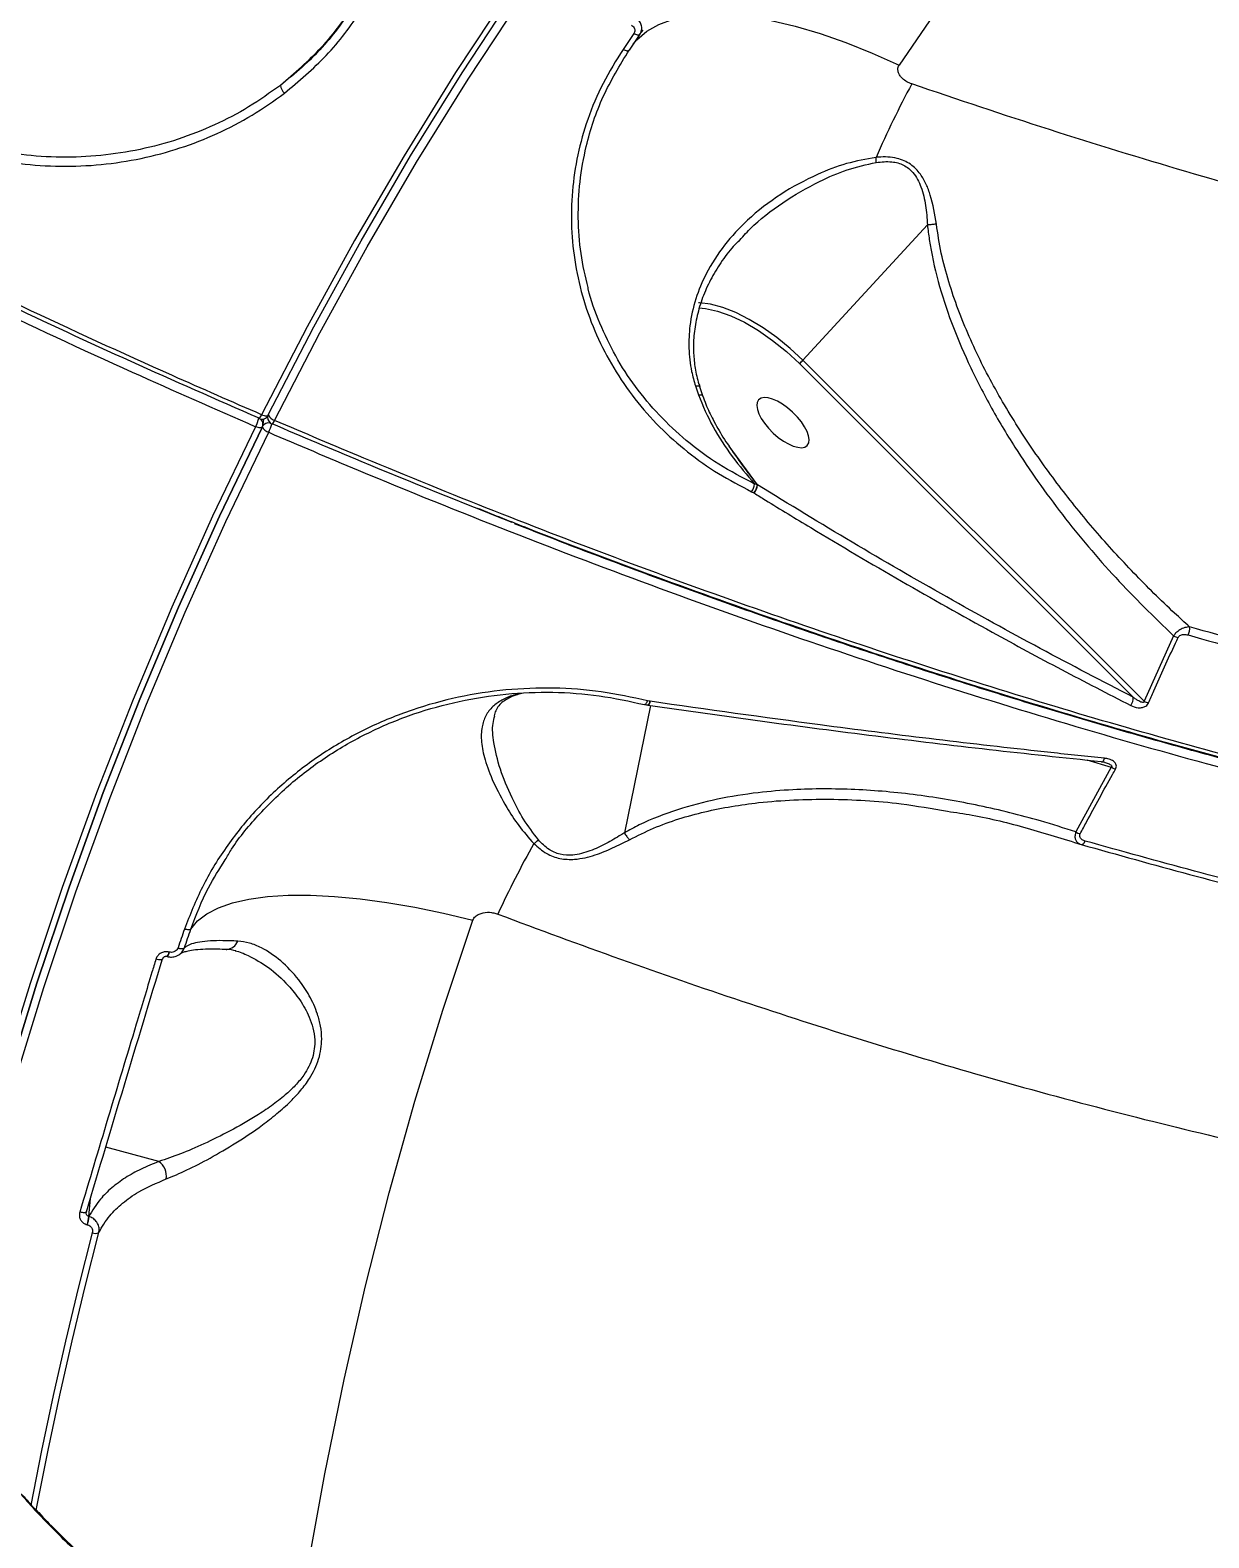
# Model space of a CAD drawing. Header units: millimetres. Extents: x -4335 to 4318, y -3792 to 3101.
# Drawn here: x 1080.8 to 1245.6, y 440.5 to 651.2 of the extents above; entities that cross this region are included whole.
import ezdxf

# ---------------------------------------------------------------- set-up
doc = ezdxf.new("R2010")
doc.units = ezdxf.units.MM
doc.layers.add('DIKOM_ОБЪЕКТ', color=7, linetype='Continuous')
doc.layers.add('DIKOM_РАЗМЕР_ОБЪЕКТА', color=7, linetype='Continuous')
doc.styles.add('style1', font='arial.ttf', dxfattribs={"width": 0.8})
doc.dimstyles.new('1-50', dxfattribs={"dimtxt": 300, "dimasz": 200, "dimexe": 100, "dimexo": 0, "dimgap": 100, "dimtad": 1, "dimtxsty": 'style1', "dimcen": 200, "dimclrd": 7, "dimclre": 7, "dimclrt": 7, "dimadec": 1, "dimazin": 2, "dimtfac": 1, "dimtmove": 0, "dimatfit": 2, "dimfxl": 0, "dimlwd": 25, "dimlwe": 18, "dimarcsym": 0})

# ---------------------------------------------------------------- blocks, each defined once
blk = doc.blocks.new('*D2')
at = {"layer": 'Defpoints', "color": 0, "transparency": 16777216}
for p in [(2711.72, 601.17), (-2007.01, 181.47), (-2007.01, -2298.93)]:
    blk.add_point(p, dxfattribs=at)
at = {"layer": 'DIKOM_РАЗМЕР_ОБЪЕКТА', "color": 7, "lineweight": 18, "transparency": 16777216}
for p, q in [((2711.72, 601.17), (2711.72, -2398.93)), ((-2007.01, 181.47), (-2007.01, -2398.93))]:
    blk.add_line(p, q, dxfattribs=at)
at = {"layer": 'DIKOM_РАЗМЕР_ОБЪЕКТА', "color": 7, "lineweight": 25, "transparency": 16777216}
blk.add_line((2511.72, -2298.93), (-1807.01, -2298.93), dxfattribs=at)
at = {"layer": 'DIKOM_РАЗМЕР_ОБЪЕКТА', "color": 7, "transparency": 16777216}
for points in [[(-1807.01, -2265.6), (-1807.01, -2332.27), (-2007.01, -2298.93)], [(2511.72, -2265.6), (2511.72, -2332.27), (2711.72, -2298.93)]]:
    blk.add_solid(points, dxfattribs=at)
at = {"layer": 'DIKOM_РАЗМЕР_ОБЪЕКТА', "color": 7, "transparency": 16777216, "insert": (-22.56, -2045.76), "char_height": 300, "attachment_point": 5, "style": 'style1'}
blk.add_mtext('4750', dxfattribs=at)
blk = doc.blocks.new('*D3')
at = {"layer": 'Defpoints', "color": 0, "transparency": 16777216}
for p in [(-2375.87, 1532.76), (1667.44, 1532.76), (-1786.5, -1525.94)]:
    blk.add_point(p, dxfattribs=at)
at = {"layer": 'DIKOM_РАЗМЕР_ОБЪЕКТА', "color": 7, "lineweight": 18, "transparency": 16777216}
for p, q in [((1667.44, 1532.76), (-2475.87, 1532.76)), ((-1786.5, -1525.94), (-2475.87, -1525.94))]:
    blk.add_line(p, q, dxfattribs=at)
at = {"layer": 'DIKOM_РАЗМЕР_ОБЪЕКТА', "color": 7, "lineweight": 25, "transparency": 16777216}
blk.add_line((-2375.87, -1325.94), (-2375.87, 1332.76), dxfattribs=at)
at = {"layer": 'DIKOM_РАЗМЕР_ОБЪЕКТА', "color": 7, "transparency": 16777216}
for points in [[(-2409.21, 1332.76), (-2342.54, 1332.76), (-2375.87, 1532.76)], [(-2409.21, -1325.94), (-2342.54, -1325.94), (-2375.87, -1525.94)]]:
    blk.add_solid(points, dxfattribs=at)
at = {"layer": 'DIKOM_РАЗМЕР_ОБЪЕКТА', "color": 7, "transparency": 16777216, "insert": (-2629.15, -119.32), "char_height": 300, "attachment_point": 5, "rotation": 90, "style": 'style1'}
blk.add_mtext('3050', dxfattribs=at)

msp = doc.modelspace()

# ---------------------------------------------------------------- linework, layer by layer
at = {"layer": 'DIKOM_ОБЪЕКТ', "color": 7, "linetype": 'Continuous', "lineweight": 15}
for p, q in [((1166.003, 650.625), (1166.456, 651.209)), ((1206.203, 623.996), (1188.797, 605.069)), ((1236.491, 557.407), (1188.797, 605.069)), ((1188.31, 604.609), (1234.981, 557.97)), ((1173.766, 601.473), (1174.183, 600.225)), ((1174.35, 601.388), (1174.775, 600.143)), ((1113.361, 596.872), (1113.311, 596.106)), ((1113.965, 597.119), (1113.977, 597.307)), ((1114.039, 597.39), (1114.053, 597.445)), ((1182.461, 587.632), (1178.483, 593.071)), ((1182.436, 587.657), (1181.378, 589.057)), ((1181.631, 586.696), (1181.926, 586.532)), ((1181.926, 586.532), (1181.964, 586.508)), ((1182.436, 587.657), (1182.038, 587.77)), ((1182.461, 587.632), (1182.436, 587.657)), ((1240.624, 566.551), (1236.491, 557.407)), ((1167.475, 556.831), (1163.832, 539.027)), ((1167.4, 557.404), (1167.057, 557.469)), ((1167.447, 557.398), (1167.4, 557.404)), ((1231.906, 548.214), (1226.958, 539.146)), ((1228.477, 549.196), (1231.906, 548.214)), ((1108.183, 522.722), (1108.235, 522.722)), ((1099.262, 521.419), (1099.259, 521.391)), ((1099.915, 521.724), (1099.93, 521.71)), ((1100.222, 522.337), (1100.196, 522.343)), ((1098.752, 493.067), (1091.327, 495.072)), ((1088.955, 485.387), (1089.175, 487.896)), ((1088.619, 486.044), (1088.616, 486.018)), ((1088.981, 485.381), (1088.955, 485.387)), ((1088.73, 484.233), (1088.756, 484.226)), ((1081.641, 444.264), (1081.622, 444.29))]:
    msp.add_line(p, q, dxfattribs=at)
at = {"layer": 'DIKOM_ОБЪЕКТ', "color": 7, "linetype": 'Continuous', "lineweight": 15, "flags": 128}
for points in [[(1300.609, 801.318), (1289.474, 794.589), (1278.519, 787.527), (1267.75, 780.136), (1257.174, 772.422), (1246.798, 764.39), (1236.63, 756.044), (1226.675, 747.391), (1216.94, 738.435), (1207.432, 729.184), (1198.156, 719.642), (1189.12, 709.816), (1180.329, 699.713), (1171.788, 689.339), (1163.503, 678.701), (1155.48, 667.806), (1147.723, 656.661), (1140.239, 645.274), (1133.032, 633.651), (1126.106, 621.801), (1119.466, 609.732), (1113.117, 597.45)], [(1114.939, 596.664), (1121.27, 608.908), (1127.889, 620.942), (1134.794, 632.756), (1141.98, 644.344), (1149.442, 655.697), (1157.175, 666.808), (1165.174, 677.671), (1173.434, 688.276), (1181.949, 698.619), (1190.714, 708.692), (1199.724, 718.488), (1208.971, 728.001), (1218.45, 737.225), (1228.156, 746.153), (1238.081, 754.781), (1248.219, 763.101), (1258.563, 771.11), (1269.107, 778.8), (1279.844, 786.169), (1290.767, 793.21), (1301.868, 799.919)], [(1114.053, 597.445), (1120.398, 609.719), (1127.034, 621.781), (1133.955, 633.624), (1141.158, 645.239), (1148.638, 656.619), (1156.389, 667.757), (1164.407, 678.645), (1172.687, 689.276), (1181.222, 699.643), (1190.008, 709.74), (1199.039, 719.559), (1208.308, 729.095), (1217.81, 738.341), (1227.539, 747.291), (1237.488, 755.939), (1247.65, 764.279), (1258.019, 772.306), (1268.588, 780.015), (1276.707, 785.629)], [(1165.051, 649.231), (1165.58, 649.853), (1166.971, 651.052), (1168.668, 652.015), (1170.656, 652.735), (1172.92, 653.206), (1175.443, 653.425), (1178.205, 653.39), (1181.184, 653.1), (1184.358, 652.559), (1187.701, 651.771), (1191.188, 650.741), (1194.791, 649.478), (1198.483, 647.992), (1202.234, 646.293)], [(1166.003, 650.625), (1165.956, 650.575), (1165.887, 650.541), (1165.798, 650.526), (1165.691, 650.529), (1165.569, 650.551), (1165.436, 650.591), (1165.295, 650.648), (1165.151, 650.72)], [(1163.651, 648.52), (1163.795, 648.449), (1163.936, 648.393), (1164.07, 648.353), (1164.192, 648.331), (1164.299, 648.328), (1164.389, 648.343), (1164.458, 648.377), (1164.504, 648.427)], [(1188.797, 605.069), (1187.018, 606.725), (1185.149, 608.251), (1183.23, 609.613), (1181.302, 610.783), (1179.407, 611.734), (1177.586, 612.446), (1175.879, 612.904), (1174.322, 613.098), (1174.189, 613.102)], [(1174.223, 612.395), (1175.178, 612.309), (1176.874, 611.937), (1178.706, 611.286), (1180.63, 610.372), (1182.6, 609.217), (1184.568, 607.849), (1186.487, 606.3), (1188.31, 604.609)], [(1174.183, 600.225), (1174.445, 600.241), (1174.635, 600.221), (1174.742, 600.167), (1174.762, 600.132)], [(1112.729, 597.005), (1112.731, 596.945), (1112.748, 596.92)], [(1113.117, 597.45), (1113.295, 597.38), (1113.467, 597.328), (1113.627, 597.296), (1113.768, 597.285), (1113.885, 597.295), (1113.974, 597.326), (1114.03, 597.376), (1114.039, 597.39)], [(1114.006, 597.33), (1113.99, 597.277), (1113.965, 597.119)], [(1112.286, 595.784), (1106.271, 583.271), (1100.556, 570.565), (1095.143, 557.672), (1090.036, 544.601), (1085.24, 531.361), (1080.756, 517.961), (1076.589, 504.409), (1072.739, 490.714), (1069.211, 476.886), (1066.869, 466.84)], [(1067.356, 464.765), (1070.175, 476.957), (1073.701, 490.777), (1077.548, 504.463), (1081.713, 518.007), (1086.194, 531.398), (1090.987, 544.63), (1096.09, 557.692), (1101.5, 570.577), (1107.212, 583.276), (1113.223, 595.78)], [(1113.221, 595.777), (1107.211, 583.273), (1101.499, 570.575), (1096.09, 557.69), (1090.987, 544.628), (1086.193, 531.397), (1081.713, 518.005), (1077.548, 504.462), (1073.701, 490.776), (1070.175, 476.957), (1067.365, 464.805)], [(1068.06, 462.964), (1071.164, 476.457), (1074.681, 490.244), (1078.519, 503.898), (1082.674, 517.409), (1087.144, 530.769), (1091.926, 543.969), (1097.017, 557), (1102.414, 569.854), (1108.112, 582.523), (1114.108, 594.998)], [(1113.209, 595.726), (1113.2, 595.712), (1113.144, 595.661), (1113.055, 595.63), (1112.938, 595.62), (1112.796, 595.631), (1112.637, 595.663), (1112.464, 595.715), (1112.286, 595.784)], [(1230.497, 548.978), (1230.552, 548.939), (1230.584, 548.93)], [(1230.584, 548.93), (1230.611, 548.929), (1230.672, 548.949), (1230.734, 548.997), (1230.795, 549.073), (1230.852, 549.174), (1230.905, 549.297), (1230.952, 549.438)], [(1227.698, 537.387), (1227.763, 537.37), (1227.833, 537.377), (1227.907, 537.408), (1227.984, 537.461), (1228.061, 537.536), (1228.137, 537.63), (1228.209, 537.742), (1228.276, 537.868)], [(1103.232, 525.556), (1104.166, 526.697), (1105.457, 527.694), (1107.094, 528.539), (1109.065, 529.225), (1111.354, 529.747), (1113.945, 530.1), (1116.815, 530.283), (1119.944, 530.293), (1123.306, 530.13), (1126.876, 529.797), (1130.626, 529.295), (1134.527, 528.628), (1138.548, 527.801), (1142.658, 526.822)], [(1102.335, 525.561), (1102.222, 525.234), (1102.109, 524.908), (1101.996, 524.582), (1101.883, 524.255), (1101.771, 523.928), (1101.659, 523.601), (1101.547, 523.275), (1101.435, 522.948)], [(1102.333, 522.945), (1102.445, 523.272), (1102.557, 523.598), (1102.669, 523.925), (1102.781, 524.251), (1102.894, 524.578), (1103.006, 524.904), (1103.119, 525.23), (1103.232, 525.556)], [(1116.635, 416.784), (1117.459, 422.715), (1119.549, 436.105), (1121.946, 449.404), (1124.647, 462.604), (1127.651, 475.696), (1130.957, 488.673), (1134.561, 501.525), (1138.462, 514.244), (1142.658, 526.822)], [(1099.259, 521.391), (1099.245, 521.362), (1099.192, 521.315), (1099.107, 521.282), (1098.993, 521.264), (1098.852, 521.261), (1098.692, 521.273), (1098.517, 521.3), (1098.334, 521.342)], [(1088.616, 486.018), (1088.603, 485.992), (1088.553, 485.952), (1088.47, 485.925), (1088.356, 485.911), (1088.217, 485.913), (1088.058, 485.928), (1087.884, 485.957), (1087.701, 485.999)], [(1089.45, 483.113), (1087.531, 475.563), (1085.711, 467.975), (1083.99, 460.349), (1082.369, 452.688), (1080.853, 445.021)], [(1081.619, 444.301), (1081.761, 445.046), (1083.281, 452.736), (1084.901, 460.391), (1086.62, 468.012), (1088.439, 475.594), (1090.357, 483.139)]]:
    msp.add_lwpolyline(points, dxfattribs=at)
at = {"layer": 'DIKOM_ОБЪЕКТ', "color": 7, "linetype": 'Continuous', "lineweight": 15}
for centre, radius, start, end in [((1581.65, 390.64), 457.509, 128.7645, 146.02762), ((1575.701, 369.145), 497.831, 145.5558, 145.8622), ((1576.783, 368.894), 498.109, 145.55592, 145.86193), ((1117.564, 643.743), 1.843, 187.82349, 227.11002), ((1333.014, 574.562), 146.357, 151.81492, 156.28389), ((1191.052, 632.909), 7.982, 358.63682, 3.72496), ((1185.733, 607.823), 4.12, 308.71844, 318.04383), ((1108.279, 597.928), 4.544, 331.8479, 348.2789), ((1112.069, 597.787), 1.101, 308.07649, 342.15969), ((1113.144, 597.838), 1, 246.61906, 333.3974), ((1112.415, 596.154), 0.897, 356.9653, 51.16256), ((1114.963, 597.054), 1, 176.28808, 246.72041), ((1115.294, 597.956), 1.34, 202.30236, 254.65128), ((1113.917, 596.989), 1.073, 307.33922, 342.38006), ((1112.313, 596.171), 1, 333.59448, 348.43434), ((1114.495, 596.349), 1.406, 205.09135, 254.04847), ((1114.111, 595.298), 1.013, 78.23812, 147.4315), ((1112.313, 596.171), 1, 348.43434, 356.28807), ((1109.779, 597.27), 4.889, 332.31136, 346.74734), ((1179.501, 588.117), 2.561, 326.30656, 352.20381), ((1180.48, 587.867), 1.967, 317.2777, 353.86849), ((1180.443, 587.852), 2.03, 318.52377, 353.77806), ((1240.826, 567.621), 2.047, 332.23818, 5.06728), ((1241.833, 568.609), 2.387, 239.56993, 255.63694), ((1166.586, 557.434), 0.815, 313.25078, 357.88734), ((1166.639, 557.444), 0.81, 311.41582, 356.73205), ((1233.372, 557.826), 1.615, 321.08282, 5.08727), ((1237.665, 559.528), 2.425, 241.02296, 256.9119), ((1233.471, 550.591), 2.846, 236.64684, 250.10859), ((1268.463, 471.344), 134.655, 150.56979, 155.28082), ((1148.967, 540.824), 3.989, 303.77675, 315.4851), ((1228.49, 541.613), 2.904, 238.15164, 251.31174), ((1101.887, 523.853), 1.012, 243.4832, 296.17075), ((1108.133, 524.466), 1.748, 273.34448, 340.1988), ((1099.095, 522.476), 1.109, 316.83758, 353.16175), ((1099.113, 522.471), 1.117, 316.99466, 353.06672), ((1097.38, 491.056), 2.434, 350.04733, 55.67234), ((1083.666, 485.818), 5.306, 342.61615, 355.3409), ((1083.699, 485.81), 5.299, 342.61102, 355.35229), ((1089.874, 484.17), 1.139, 248.17235, 295.09984), ((1081.368, 444.075), 0.333, 40.24381, 86.35072)]:
    msp.add_arc(centre, radius, start, end, dxfattribs=at)
at = {"layer": 'DIKOM_ОБЪЕКТ', "color": 7, "linetype": 'Continuous', "lineweight": 15, "extrusion": (0, 0, -1)}
msp.add_ellipse((1186.005, 596.35), major_axis=(-3.399, 3.186), ratio=0.4265139, dxfattribs=at)
at = {"layer": 'DIKOM_ОБЪЕКТ', "color": 7, "linetype": 'Continuous', "lineweight": 15}
for points, knots in [([(1113.117, 597.45), (1108.956, 599.267), (1097.746, 604.161), (1079.535, 612.54), (1058.582, 622.669), (1037.63, 633.329), (1016.754, 644.495), (996.03, 656.143), (975.913, 668.016), (956.459, 680.068), (937.707, 692.25), (919.351, 704.76), (901.474, 717.569), (884.15, 730.637), (867.762, 743.678), (852.343, 756.647), (837.906, 769.503), (824.215, 782.455), (811.351, 795.461), (799.382, 808.477), (788.569, 821.215), (778.923, 833.64), (770.429, 845.72), (762.946, 857.653), (756.548, 869.391), (751.281, 880.886), (747.266, 891.885), (744.47, 902.368), (742.916, 912.294), (742.41, 920.644), (742.934, 925.454), (743.136, 927.303)], [0, 0, 0, 0, 0.0206607, 0.0556615, 0.0906894, 0.1256901, 0.1617076, 0.1977544, 0.2337718, 0.2687727, 0.3038004, 0.3388012, 0.3748187, 0.4108654, 0.4468828, 0.4818836, 0.5169114, 0.5519122, 0.5879296, 0.6239764, 0.6599938, 0.6949946, 0.7300223, 0.7650231, 0.8010405, 0.8370873, 0.8731048, 0.9081055, 0.9431332, 0.978134, 1, 1, 1, 1]), ([(742.386, 926.169), (742.172, 924.271), (741.619, 919.366), (742.079, 910.882), (743.614, 900.829), (746.398, 890.32), (750.39, 879.391), (755.575, 868.06), (761.922, 856.37), (769.401, 844.374), (777.978, 832.128), (787.519, 819.82), (797.979, 807.479), (809.279, 795.132), (821.512, 782.661), (834.621, 770.12), (848.552, 757.565), (863.458, 744.87), (879.37, 732.056), (896.279, 719.148), (913.927, 706.344), (932.232, 693.703), (951.109, 681.286), (970.503, 669.131), (990.394, 657.267), (1010.737, 645.705), (1031.466, 634.481), (1052.484, 623.643), (1073.693, 613.252), (1093.65, 603.948), (1106.535, 598.303), (1112.286, 595.784)], [0, 0, 0, 0, 0.0224392, 0.0579564, 0.0934168, 0.1287658, 0.1641148, 0.1995752, 0.2350924, 0.2706095, 0.30607, 0.341419, 0.3754651, 0.4096109, 0.4438072, 0.4780035, 0.5121493, 0.5461954, 0.5815445, 0.617005, 0.6525223, 0.6880394, 0.7235, 0.758849, 0.7941982, 0.8296586, 0.8651759, 0.9006932, 0.9361536, 0.9715027, 1, 1, 1, 1]), ([(991.768, 658.058), (991.791, 658.045), (997.183, 654.845), (1008.204, 648.648), (1024.8, 639.509), (1041.828, 630.542), (1059.222, 621.742), (1076.968, 613.151), (1094.815, 604.857), (1106.76, 599.621), (1112.729, 597.005)], [0, 0, 0, 0, 0.0005958, 0.1406209, 0.2806459, 0.4205259, 0.5653144, 0.7102633, 0.855212, 1, 1, 1, 1]), ([(1115.738, 643.492), (1117.72, 645.201), (1120.724, 647.79), (1124.077, 651.828), (1125.542, 654.02), (1126.275, 655.117)], [0, 0, 0, 0, 0.4927814, 0.7463903, 1, 1, 1, 1]), ([(1126.259, 654.857), (1124.787, 652.798), (1122.557, 649.679), (1118.849, 646.005), (1116.775, 644.329), (1115.738, 643.492)], [0, 0, 0, 0, 0.4928083, 0.7464045, 1, 1, 1, 1]), ([(1116.309, 642.392), (1118.33, 644.094), (1121.39, 646.671), (1124.804, 650.698), (1126.295, 652.885), (1127.041, 653.979)], [0, 0, 0, 0, 0.4927655, 0.7463843, 1, 1, 1, 1]), ([(1164.834, 651.904), (1164.848, 651.896), (1164.954, 651.832), (1165.125, 651.679), (1165.253, 651.446), (1165.304, 651.196), (1165.283, 650.953), (1165.192, 650.792), (1165.151, 650.72)], [0, 0, 0, 0, 0.034003, 0.2522367, 0.4705028, 0.5979096, 0.8192879, 1, 1, 1, 1]), ([(1166.003, 650.625), (1166.081, 650.763), (1166.254, 651.071), (1166.292, 651.547), (1166.191, 652.049), (1165.946, 652.524), (1165.616, 652.851), (1165.411, 652.991), (1165.384, 653.01)], [0, 0, 0, 0, 0.1805014, 0.4029025, 0.5310034, 0.7496329, 0.9664135, 1, 1, 1, 1]), ([(1163.651, 648.52), (1162.675, 646.958), (1160.722, 643.832), (1158.648, 638.861), (1157.225, 633.8), (1156.469, 628.711), (1156.348, 623.572), (1156.89, 618.453), (1158.065, 613.427), (1159.857, 608.565), (1162.264, 603.945), (1165.231, 599.624), (1168.696, 595.683), (1172.624, 592.197), (1176.909, 589.138), (1180.059, 587.509), (1181.631, 586.696)], [0, 0, 0, 0, 0.0751071, 0.1502147, 0.2212821, 0.2925774, 0.3636454, 0.4347703, 0.5061228, 0.577248, 0.6483397, 0.7196585, 0.790751, 0.8604287, 0.9303185, 1, 1, 1, 1]), ([(1158.754, 615.216), (1158.386, 616.796), (1157.637, 620.012), (1157.303, 624.984), (1157.538, 630.011), (1158.554, 635.73), (1160.636, 642.033), (1163.215, 646.296), (1164.504, 648.427)], [0, 0, 0, 0, 0.1401824, 0.2854079, 0.4310971, 0.5763229, 0.7881614, 1, 1, 1, 1]), ([(1204.011, 643.69), (1203.782, 643.781), (1203.308, 643.972), (1202.758, 644.377), (1202.372, 644.821), (1202.139, 645.264), (1202.057, 645.678), (1202.094, 646.037), (1202.189, 646.211), (1202.234, 646.293)], [0, 0, 0, 0, 0.1943973, 0.4037104, 0.5539007, 0.6910203, 0.8350605, 0.9219101, 1, 1, 1, 1]), ([(1115.738, 643.492), (1114.288, 642.457), (1111.383, 640.383), (1106.561, 637.883), (1101.476, 635.873), (1096.147, 634.447), (1090.663, 633.599), (1085.097, 633.349), (1079.523, 633.723), (1074.02, 634.708), (1068.476, 636.288), (1064.934, 637.891), (1063.092, 638.724)], [0, 0, 0, 0, 0.0992789, 0.1988746, 0.2981528, 0.3974211, 0.4970079, 0.5962726, 0.6950875, 0.7942215, 0.8930328, 1, 1, 1, 1]), ([(1496.918, 637.806), (1496.545, 637.25), (1494.798, 634.646), (1490.659, 630.504), (1484.425, 625.364), (1477.016, 620.779), (1468.534, 616.726), (1458.929, 613.235), (1448.192, 610.343), (1436.268, 608.073), (1423.303, 606.48), (1409.621, 605.598), (1395.389, 605.392), (1380.724, 605.813), (1365.225, 606.864), (1348.917, 608.569), (1331.841, 610.94), (1314.481, 613.908), (1296.918, 617.435), (1279.233, 621.475), (1261.041, 626.11), (1242.379, 631.363), (1223.31, 637.185), (1210.443, 641.522), (1204.011, 643.69)], [0, 0, 0, 0, 0.0124028, 0.058089, 0.1037403, 0.1507091, 0.1977162, 0.2446847, 0.2933525, 0.3420202, 0.3913867, 0.4407536, 0.4871196, 0.5335221, 0.5798888, 0.6276066, 0.6753629, 0.7230814, 0.7686088, 0.8141694, 0.8596974, 0.9064531, 0.9532441, 1, 1, 1, 1]), ([(1062.53, 637.59), (1064.412, 636.738), (1068.033, 635.099), (1073.698, 633.481), (1079.322, 632.47), (1085.017, 632.083), (1090.702, 632.331), (1096.304, 633.189), (1101.747, 634.638), (1106.939, 636.682), (1111.863, 639.226), (1114.829, 641.338), (1116.309, 642.392)], [0, 0, 0, 0, 0.1070824, 0.2059729, 0.3051834, 0.4040774, 0.5033368, 0.6029168, 0.7021791, 0.8013472, 0.9008321, 1, 1, 1, 1]), ([(1199.017, 633.428), (1197.626, 633.179), (1194.807, 632.674), (1190.305, 630.903), (1185.559, 628.349), (1181.204, 624.982), (1177.716, 621.217), (1175.315, 617.501), (1173.724, 613.679), (1172.937, 610.165), (1172.78, 606.73), (1173.083, 603.889), (1173.576, 602.146), (1173.766, 601.473)], [0, 0, 0, 0, 0.0889087, 0.1801279, 0.3049763, 0.4334611, 0.5379143, 0.6451611, 0.7294097, 0.8158763, 0.8847863, 0.9555184, 1, 1, 1, 1]), ([(1179.772, 621.639), (1180.307, 622.246), (1182.114, 624.298), (1185.92, 627.194), (1190.545, 629.866), (1194.943, 631.809), (1197.67, 632.416), (1199.032, 632.719)], [0, 0, 0, 0, 0.1102121, 0.3725761, 0.6350277, 0.8177791, 1, 1, 1, 1]), ([(1207.452, 624.108), (1207.231, 625.482), (1206.924, 627.4), (1206.063, 629.682), (1205.217, 631.202), (1203.9, 632.568), (1201.838, 633.457), (1200.122, 633.527), (1199.134, 633.438), (1199.017, 633.428)], [0, 0, 0, 0, 0.2865147, 0.4002735, 0.5162997, 0.657462, 0.7993898, 0.9763505, 1, 1, 1, 1]), ([(1199.032, 632.719), (1199.768, 632.798), (1201.096, 632.939), (1202.946, 632.439), (1204.439, 631.217), (1205.429, 629.22), (1206, 626.722), (1206.165, 624.917), (1206.21, 624), (1206.21, 623.999)], [0, 0, 0, 0, 0.1595552, 0.2875386, 0.4150419, 0.5934655, 0.7962104, 0.9997284, 1, 1, 1, 1]), ([(1206.21, 623.999), (1206.209, 623.999), (1206.207, 623.999), (1206.205, 623.997), (1206.203, 623.996), (1206.203, 623.996)], [0, 0, 0, 0, 0.3488406, 0.812858, 1, 1, 1, 1]), ([(1206.203, 623.996), (1206.285, 623.31), (1206.601, 620.664), (1207.616, 616.072), (1209.488, 610.328), (1211.939, 604.523), (1214.913, 598.693), (1219.199, 591.516), (1224.961, 583.391), (1232.382, 574.554), (1237.879, 569.217), (1240.624, 566.551)], [0, 0, 0, 0, 0.0310722, 0.1198402, 0.2089548, 0.29793, 0.3968239, 0.4957433, 0.6636327, 0.8319726, 1, 1, 1, 1]), ([(1207.452, 624.108), (1207.417, 624.103), (1207.215, 624.07), (1206.787, 624.017), (1206.415, 624.006), (1206.21, 623.999)], [0, 0, 0, 0, 0.0843927, 0.4973221, 1, 1, 1, 1]), ([(1242.865, 567.801), (1242.161, 568.44), (1239.489, 570.864), (1235.013, 575.283), (1229.613, 581.211), (1224.555, 587.451), (1219.859, 594.044), (1215.6, 600.997), (1211.91, 608.334), (1209.495, 614.745), (1208.072, 620.041), (1207.658, 622.753), (1207.452, 624.108)], [0, 0, 0, 0, 0.0419952, 0.1595234, 0.2774939, 0.3953161, 0.5131207, 0.6338757, 0.7545649, 0.8758682, 0.9379477, 1, 1, 1, 1]), ([(1179.733, 621.674), (1179.434, 621.36), (1178.46, 620.34), (1177.096, 618.445), (1175.686, 616.038), (1174.626, 613.552), (1173.899, 611.04), (1173.516, 608.539), (1173.456, 606.174), (1173.715, 603.917), (1174.026, 602.349), (1174.341, 601.513), (1174.385, 601.396)], [0, 0, 0, 0, 0.0589005, 0.1917734, 0.3206314, 0.44538, 0.5661646, 0.6816716, 0.791645, 0.8850113, 0.9839046, 1, 1, 1, 1]), ([(1182.038, 587.77), (1180.346, 588.651), (1176.961, 590.415), (1172.518, 593.706), (1168.625, 597.362), (1165.321, 601.328), (1162.515, 605.625), (1160.36, 610.225), (1159.112, 613.453), (1158.766, 615.159), (1158.754, 615.216)], [0, 0, 0, 0, 0.1498651, 0.2997269, 0.4386505, 0.5780164, 0.716938, 0.8558262, 0.995158, 1, 1, 1, 1]), ([(1173.766, 601.473), (1173.793, 601.475), (1173.962, 601.491), (1174.2, 601.483), (1174.36, 601.441), (1174.337, 601.384), (1174.335, 601.379)], [0, 0, 0, 0, 0.080496, 0.5005555, 0.9497011, 1, 1, 1, 1]), ([(1174.183, 600.225), (1174.819, 598.718), (1176.09, 595.701), (1178.856, 591.555), (1180.973, 589.036), (1182.038, 587.77)], [0, 0, 0, 0, 0.3317417, 0.6638443, 1, 1, 1, 1]), ([(1174.781, 600.14), (1174.924, 599.728), (1175.322, 598.579), (1176.273, 596.629), (1177.631, 594.228), (1178.768, 592.62), (1179.364, 591.778)], [0, 0, 0, 0, 0.1383244, 0.384755, 0.6777406, 1, 1, 1, 1]), ([(1486.632, 555.065), (1486.627, 555.061), (1484.554, 552.962), (1479.34, 549.276), (1470.865, 544.113), (1461.047, 539.68), (1450.279, 535.976), (1438.572, 533.023), (1426.02, 530.793), (1412.413, 529.251), (1397.756, 528.433), (1382.074, 528.358), (1365.712, 529.03), (1348.744, 530.426), (1331.253, 532.513), (1312.953, 535.325), (1293.875, 538.882), (1274.068, 543.191), (1254.818, 547.947), (1236.263, 553.018), (1218.503, 558.283), (1200.462, 564.039), (1182.184, 570.276), (1163.868, 576.925), (1145.603, 583.952), (1129.329, 590.534), (1119.103, 594.89), (1114.939, 596.664)], [0, 0, 0, 0, 0.0000878, 0.0436667, 0.0885112, 0.1333924, 0.1782369, 0.2218161, 0.2654287, 0.3090078, 0.3538527, 0.3987342, 0.4435791, 0.4871583, 0.5307708, 0.57435, 0.6191948, 0.6640763, 0.7089213, 0.7468489, 0.7848208, 0.8227929, 0.8611245, 0.8994563, 0.936823, 0.9742742, 1, 1, 1, 1]), ([(1114.108, 594.998), (1118.272, 593.224), (1129.49, 588.446), (1147.767, 581.087), (1168.858, 573.083), (1190.015, 565.581), (1211.164, 558.623), (1232.231, 552.247), (1252.751, 546.594), (1272.667, 541.665), (1291.936, 537.449), (1310.872, 533.875), (1329.393, 530.986), (1347.423, 528.806), (1364.565, 527.386), (1380.782, 526.711), (1396.056, 526.752), (1410.636, 527.511), (1424.441, 529.015), (1437.401, 531.279), (1449.235, 534.25), (1459.916, 537.907), (1469.5, 542.187), (1477.981, 547.249), (1483.392, 551.016), (1485.651, 553.299), (1485.778, 553.428)], [0, 0, 0, 0, 0.0257247, 0.069302, 0.1129129, 0.1564903, 0.2013334, 0.2462131, 0.2910562, 0.3346335, 0.3782444, 0.4218217, 0.4666648, 0.5115445, 0.5563877, 0.5999644, 0.6435748, 0.6871516, 0.7319942, 0.7768733, 0.8217157, 0.865293, 0.9089037, 0.9524807, 0.9973237, 1, 1, 1, 1]), ([(1114.547, 596.22), (1118.701, 594.448), (1129.894, 589.673), (1141.076, 585.227), (1148.108, 582.431)], [0, 0, 0, 0, 0.371197, 1, 1, 1, 1]), ([(1181.378, 589.057), (1181.236, 589.245), (1180.373, 590.382), (1179.545, 591.55), (1178.854, 592.526)], [0, 0, 0, 0, 0.1653092, 1, 1, 1, 1]), ([(1181.964, 586.508), (1182.493, 586.182), (1185.141, 584.55), (1192.026, 580.367), (1202.606, 574.137), (1214.293, 567.563), (1224.971, 561.787), (1231.409, 558.47), (1234.629, 556.812)], [0, 0, 0, 0, 0.0299888, 0.1499479, 0.3900568, 0.6301648, 0.8150829, 1, 1, 1, 1]), ([(1234.981, 557.97), (1230.651, 560.213), (1221.992, 564.699), (1208.883, 571.95), (1195.704, 579.545), (1186.875, 584.937), (1182.461, 587.632)], [0, 0, 0, 0, 0.2492685, 0.4985358, 0.7492677, 1, 1, 1, 1]), ([(1341.074, 531.057), (1337.322, 531.486), (1327.689, 532.59), (1311.429, 535.178), (1292.465, 538.711), (1272.976, 542.959), (1254.31, 547.568), (1236.592, 552.401), (1219.919, 557.311), (1203.049, 562.639), (1185.824, 568.431), (1168.262, 574.73), (1154.011, 580.069), (1145.678, 583.416), (1143.321, 584.363)], [0, 0, 0, 0, 0.0647053, 0.1661342, 0.2675632, 0.3688301, 0.4697787, 0.5515771, 0.6334599, 0.7153426, 0.7971408, 0.8818092, 0.9665714, 1, 1, 1, 1]), ([(1486.432, 554.81), (1485.819, 554.257), (1484.1, 552.709), (1480.979, 550.34), (1477.095, 547.69), (1472.93, 545.208), (1468.501, 542.884), (1463.802, 540.72), (1458.831, 538.715), (1453.586, 536.87), (1448.078, 535.188), (1442.329, 533.675), (1436.36, 532.338), (1430.184, 531.181), (1423.799, 530.201), (1417.205, 529.397), (1410.397, 528.769), (1403.377, 528.316), (1396.14, 528.038), (1388.687, 527.935), (1381.013, 528.007), (1373.116, 528.254), (1365.003, 528.676), (1356.704, 529.271), (1348.252, 530.039), (1339.667, 530.976), (1330.954, 532.082), (1322.108, 533.357), (1313.127, 534.801), (1304.008, 536.414), (1294.749, 538.196), (1285.347, 540.148), (1275.8, 542.27), (1266.103, 544.564), (1256.259, 547.029), (1246.297, 549.659), (1236.257, 552.442), (1226.172, 555.37), (1216.054, 558.44), (1205.896, 561.652), (1195.696, 565.007), (1185.45, 568.508), (1175.154, 572.151), (1164.807, 575.947), (1155.907, 579.302), (1150.45, 581.444), (1148.466, 582.223)], [0, 0, 0, 0, 0.01275, 0.0357295, 0.0587148, 0.0817234, 0.1047781, 0.1279022, 0.1511186, 0.1744503, 0.1979133, 0.2213855, 0.244727, 0.267965, 0.2911251, 0.3142324, 0.3373131, 0.3603927, 0.3834918, 0.4066332, 0.429843, 0.4531471, 0.4765722, 0.5000411, 0.5234077, 0.5466592, 0.5698222, 0.592923, 0.6159882, 0.639044, 0.6621143, 0.6852192, 0.708385, 0.7316381, 0.755005, 0.778461, 0.8018613, 0.8251315, 0.8483058, 0.8714108, 0.8944728, 0.9175182, 0.940573, 0.9636553, 0.9867913, 1, 1, 1, 1]), ([(1242.865, 567.801), (1242.644, 567.78), (1242.201, 567.737), (1241.509, 567.424), (1240.951, 566.998), (1240.724, 566.687), (1240.624, 566.551)], [0, 0, 0, 0, 0.2829385, 0.5675072, 0.8111978, 1, 1, 1, 1]), ([(1302.208, 553.29), (1297.427, 554.279), (1287.866, 556.257), (1273.135, 559.722), (1258.158, 563.519), (1247.962, 566.374), (1242.865, 567.801)], [0, 0, 0, 0, 0.2491217, 0.4982431, 0.7491211, 1, 1, 1, 1]), ([(1237.116, 557.167), (1237.361, 557.728), (1238.587, 560.534), (1239.967, 563.575), (1241.122, 566.043), (1241.241, 566.297)], [0, 0, 0, 0, 0.1831699, 0.9158774, 1, 1, 1, 1]), ([(1241.241, 566.297), (1241.272, 566.35), (1241.336, 566.461), (1241.512, 566.603), (1241.752, 566.705), (1242.15, 566.769), (1242.44, 566.708), (1242.637, 566.667)], [0, 0, 0, 0, 0.1212294, 0.2523242, 0.4115987, 0.5993486, 1, 1, 1, 1]), ([(1242.637, 566.667), (1247.707, 565.248), (1257.846, 562.409), (1272.813, 558.612), (1287.602, 555.132), (1297.246, 553.137), (1302.067, 552.14)], [0, 0, 0, 0, 0.2491213, 0.4982431, 0.7491219, 1, 1, 1, 1]), ([(1167.057, 557.469), (1164.918, 557.939), (1160.643, 558.878), (1153.976, 559.349), (1147.268, 559.108), (1140.606, 558.085), (1134.115, 556.298), (1127.912, 553.764), (1122.102, 550.518), (1116.786, 546.599), (1112.062, 542.075), (1108.026, 537.011), (1104.67, 531.509), (1103.113, 527.544), (1102.335, 525.561)], [0, 0, 0, 0, 0.0836187, 0.167166, 0.2504172, 0.3338526, 0.4173033, 0.5004887, 0.5837384, 0.6671386, 0.7504576, 0.8333961, 0.9166279, 1, 1, 1, 1]), ([(1108.039, 535.245), (1108.328, 535.743), (1109.67, 538.051), (1112.811, 541.752), (1117.389, 546.219), (1122.61, 550.064), (1128.295, 553.258), (1134.373, 555.752), (1140.733, 557.513), (1147.255, 558.527), (1153.834, 558.772), (1160.368, 558.316), (1164.563, 557.397), (1166.663, 556.937)], [0, 0, 0, 0, 0.0266571, 0.123716, 0.2213339, 0.3181944, 0.4157677, 0.5129582, 0.6099866, 0.7077346, 0.8046971, 0.902227, 1, 1, 1, 1]), ([(1149.375, 558.482), (1149.019, 558.407), (1147.981, 558.187), (1146.663, 557.583), (1145.332, 556.648), (1144.387, 555.403), (1143.832, 553.756), (1143.781, 551.716), (1144.306, 549.141), (1145.46, 546.089), (1147.119, 542.953), (1148.987, 540.009), (1150.448, 538.346), (1151.185, 537.508)], [0, 0, 0, 0, 0.0383288, 0.1116173, 0.1864304, 0.2735049, 0.3623619, 0.4665961, 0.5729909, 0.6966965, 0.8232727, 0.910885, 1, 1, 1, 1]), ([(1149.521, 558.488), (1149.22, 558.411), (1148.494, 558.228), (1147.612, 557.835), (1146.826, 557.342), (1146.242, 556.764), (1145.838, 556.151), (1145.698, 555.615), (1145.633, 555.368)], [0, 0, 0, 0, 0.1123144, 0.270967, 0.4383047, 0.618917, 0.8237272, 1, 1, 1, 1]), ([(1166.663, 556.937), (1166.687, 556.931), (1166.738, 556.919), (1166.842, 557.024), (1166.953, 557.208), (1167.023, 557.384), (1167.057, 557.469)], [0, 0, 0, 0, 0.243629, 0.4999622, 0.7563545, 1, 1, 1, 1]), ([(1167.265, 556.827), (1167.168, 556.836), (1166.966, 556.856), (1166.777, 556.922), (1166.678, 556.957)], [0, 0, 0, 0, 0.4769571, 1, 1, 1, 1]), ([(1167.126, 556.88), (1172.469, 556.115), (1183.157, 554.585), (1199.065, 552.526), (1214.879, 550.628), (1225.291, 549.528), (1230.497, 548.978)], [0, 0, 0, 0, 0.2492697, 0.4985389, 0.7492692, 1, 1, 1, 1]), ([(1167.187, 556.835), (1167.176, 556.836), (1167.161, 556.839), (1167.147, 556.84), (1167.144, 556.84)], [0, 0, 0, 0, 0.7900322, 1, 1, 1, 1]), ([(1230.952, 549.438), (1230.33, 549.503), (1227.22, 549.825), (1219.096, 550.695), (1206.492, 552.15), (1188.479, 554.403), (1175.386, 556.267), (1167.447, 557.398)], [0, 0, 0, 0, 0.029989, 0.1499523, 0.3900716, 0.6301904, 1, 1, 1, 1]), ([(1234.629, 556.812), (1234.959, 556.677), (1235.429, 556.484), (1236.136, 556.488), (1236.569, 556.606), (1236.889, 556.822), (1237.044, 557.015), (1237.101, 557.135), (1237.116, 557.167)], [0, 0, 0, 0, 0.4030169, 0.5733248, 0.7451323, 0.8533531, 0.9617218, 1, 1, 1, 1]), ([(1236.491, 557.407), (1236.491, 557.392), (1236.491, 557.361), (1236.479, 557.316), (1236.458, 557.286), (1236.428, 557.261), (1236.386, 557.242), (1236.253, 557.229), (1236.027, 557.3), (1235.703, 557.46), (1235.345, 557.689), (1235.101, 557.877), (1234.981, 557.97)], [0, 0, 0, 0, 0.0254491, 0.0517471, 0.0782536, 0.0864808, 0.1150002, 0.1528907, 0.3030056, 0.4907585, 0.748996, 1, 1, 1, 1]), ([(1151.812, 538.027), (1151.09, 538.991), (1149.628, 540.942), (1147.887, 544.338), (1146.365, 547.997), (1145.537, 551.448), (1145.312, 553.912), (1145.624, 555.013), (1145.72, 555.354)], [0, 0, 0, 0, 0.1510864, 0.3058087, 0.5211953, 0.7421199, 0.9200208, 1, 1, 1, 1]), ([(1230.989, 548.848), (1230.929, 548.868), (1230.807, 548.909), (1230.658, 548.912), (1230.583, 548.913)], [0, 0, 0, 0, 0.4942284, 1, 1, 1, 1]), ([(1232.503, 547.915), (1232.544, 548.007), (1232.628, 548.192), (1232.617, 548.475), (1232.492, 548.766), (1232.173, 549.082), (1231.633, 549.334), (1231.174, 549.404), (1230.952, 549.438)], [0, 0, 0, 0, 0.1098646, 0.220034, 0.3257162, 0.4925221, 0.7537041, 1, 1, 1, 1]), ([(1231.001, 548.85), (1231.021, 548.846), (1231.225, 548.795), (1231.518, 548.686), (1231.818, 548.532), (1231.942, 548.423), (1231.977, 548.354), (1231.981, 548.319), (1231.974, 548.286), (1231.955, 548.25), (1231.924, 548.227), (1231.906, 548.214)], [0, 0, 0, 0, 0.0467408, 0.4795726, 0.7088689, 0.819198, 0.8574005, 0.8959705, 0.9067981, 0.9446678, 1, 1, 1, 1]), ([(1227.56, 538.862), (1227.855, 539.419), (1229.331, 542.203), (1230.984, 545.218), (1232.361, 547.663), (1232.503, 547.915)], [0, 0, 0, 0, 0.1831664, 0.9158816, 1, 1, 1, 1]), ([(1226.958, 539.146), (1225.313, 539.667), (1220.851, 541.083), (1213.455, 542.904), (1204.785, 544.41), (1196.074, 545.189), (1188.647, 545.182), (1182.231, 544.651), (1176.811, 543.795), (1171.228, 542.335), (1166.905, 540.665), (1164.526, 539.397), (1163.832, 539.027)], [0, 0, 0, 0, 0.0783341, 0.2125916, 0.3472663, 0.4817931, 0.6158495, 0.6916661, 0.7820711, 0.8726188, 0.9628127, 1, 1, 1, 1]), ([(1164.54, 538.056), (1165.652, 538.609), (1169.013, 540.281), (1175.069, 542.115), (1183.324, 543.491), (1192.519, 543.866), (1201.367, 543.365), (1206.843, 542.408), (1209.001, 542.031)], [0, 0, 0, 0, 0.0832792, 0.2516623, 0.420313, 0.638571, 0.8576039, 1, 1, 1, 1]), ([(1209.001, 542.031), (1210.159, 541.858), (1213.896, 541.301), (1220.149, 539.751), (1225.182, 538.175), (1227.698, 537.387)], [0, 0, 0, 0, 0.1833178, 0.5916532, 1, 1, 1, 1]), ([(1151.185, 537.508), (1151.748, 537.01), (1152.774, 536.103), (1154.797, 535.334), (1157.179, 535.225), (1159.71, 535.846), (1162.246, 536.875), (1163.77, 537.66), (1164.54, 538.056)], [0, 0, 0, 0, 0.1672659, 0.3043218, 0.4416747, 0.6370321, 0.8167204, 1, 1, 1, 1]), ([(1163.833, 539.018), (1163.832, 539.018), (1163.68, 538.922), (1162.859, 538.404), (1161.316, 537.491), (1159.083, 536.442), (1156.864, 535.812), (1154.813, 535.916), (1153.097, 536.685), (1152.27, 537.548), (1151.812, 538.027)], [0, 0, 0, 0, 0.0002723, 0.0414506, 0.2243026, 0.4065762, 0.5849858, 0.7124836, 0.8404547, 1, 1, 1, 1]), ([(1163.832, 539.027), (1163.832, 539.025), (1163.831, 539.023), (1163.832, 539.02), (1163.832, 539.019), (1163.833, 539.018)], [0, 0, 0, 0, 0.4573096, 0.830191, 1, 1, 1, 1]), ([(1163.833, 539.018), (1163.942, 538.837), (1164.143, 538.505), (1164.395, 538.204), (1164.519, 538.077), (1164.54, 538.056)], [0, 0, 0, 0, 0.499505, 0.9156012, 1, 1, 1, 1]), ([(1226.958, 539.146), (1226.907, 538.973), (1226.804, 538.628), (1226.854, 538.151), (1227.05, 537.757), (1227.35, 537.501), (1227.597, 537.42), (1227.698, 537.387)], [0, 0, 0, 0, 0.2022208, 0.4043256, 0.6105671, 0.8410414, 1, 1, 1, 1]), ([(1228.276, 537.868), (1228.129, 537.921), (1227.872, 538.013), (1227.613, 538.238), (1227.499, 538.46), (1227.481, 538.67), (1227.533, 538.798), (1227.56, 538.862)], [0, 0, 0, 0, 0.3196147, 0.5618944, 0.7279576, 0.8640298, 1, 1, 1, 1]), ([(1287.7, 523.329), (1282.913, 524.32), (1273.339, 526.302), (1258.588, 529.773), (1243.59, 533.577), (1233.381, 536.438), (1228.276, 537.868)], [0, 0, 0, 0, 0.2491214, 0.4982424, 0.7491207, 1, 1, 1, 1]), ([(1227.698, 537.387), (1232.76, 535.968), (1242.882, 533.13), (1257.826, 529.334), (1272.592, 525.854), (1282.22, 523.859), (1287.034, 522.862)], [0, 0, 0, 0, 0.2491214, 0.4982427, 0.7491211, 1, 1, 1, 1]), ([(1103.232, 525.556), (1103.978, 527.517), (1105.262, 530.892), (1107.219, 533.96), (1108.039, 535.245)], [0, 0, 0, 0, 0.5810859, 1, 1, 1, 1]), ([(1142.658, 526.822), (1142.698, 526.911), (1142.782, 527.098), (1143.074, 527.4), (1143.519, 527.672), (1144.285, 527.914), (1144.99, 527.926), (1145.67, 527.811), (1145.957, 527.716), (1146.147, 527.652)], [0, 0, 0, 0, 0.0767384, 0.1605232, 0.3174005, 0.4661321, 0.7625062, 0.8428386, 1, 1, 1, 1]), ([(1146.147, 527.652), (1151.872, 525.524), (1163.322, 521.266), (1180.366, 515.407), (1197.273, 509.955), (1214.578, 504.792), (1232.153, 500.003), (1249.901, 495.674), (1267.36, 491.942), (1284.455, 488.851), (1301.114, 486.435), (1316.802, 484.772), (1331.503, 483.83), (1345.229, 483.562), (1358.363, 483.959), (1370.832, 485.052), (1382.574, 486.859), (1393.565, 489.396), (1403.719, 492.689), (1413.013, 496.772), (1421.281, 501.602), (1428.305, 507.07), (1434.05, 512.857), (1436.915, 517.049), (1438.285, 519.052)], [0, 0, 0, 0, 0.0414057, 0.0828113, 0.1246292, 0.166447, 0.2126755, 0.2589398, 0.3051679, 0.3527586, 0.4003889, 0.447979, 0.4927531, 0.5375611, 0.5823347, 0.6284006, 0.6745038, 0.7205693, 0.7683014, 0.8160333, 0.8644509, 0.9128685, 0.9583431, 1, 1, 1, 1]), ([(1103.232, 525.556), (1103.203, 525.529), (1103.143, 525.475), (1102.931, 525.453), (1102.654, 525.477), (1102.441, 525.533), (1102.335, 525.561)], [0, 0, 0, 0, 0.2499989, 0.4999583, 0.7499762, 1, 1, 1, 1]), ([(1099.777, 490.636), (1100.724, 491.023), (1102.617, 491.797), (1105.94, 493.534), (1109.51, 495.609), (1112.686, 497.74), (1115.265, 499.729), (1117.078, 501.347), (1118.622, 502.999), (1120.06, 504.923), (1121.246, 507.376), (1121.607, 509.92), (1121.401, 512.007), (1120.856, 514.083), (1119.835, 516.306), (1118.089, 518.871), (1115.832, 521.24), (1113.466, 522.827), (1111.438, 523.666), (1110.331, 523.805), (1109.778, 523.874)], [0, 0, 0, 0, 0.0727761, 0.145625, 0.2220857, 0.2985165, 0.340926, 0.3832922, 0.4164828, 0.4496107, 0.4986434, 0.547789, 0.5808449, 0.6139663, 0.6710828, 0.7283186, 0.8132038, 0.8980759, 0.9490483, 1, 1, 1, 1]), ([(1099.915, 521.724), (1100.118, 521.686), (1100.544, 521.605), (1101.112, 521.726), (1101.623, 521.981), (1102.061, 522.359), (1102.242, 522.749), (1102.333, 522.945)], [0, 0, 0, 0, 0.2044156, 0.4300873, 0.5634042, 0.7802997, 1, 1, 1, 1]), ([(1101.435, 522.948), (1101.434, 522.946), (1101.4, 522.847), (1101.296, 522.658), (1101.084, 522.47), (1100.826, 522.342), (1100.539, 522.281), (1100.325, 522.319), (1100.222, 522.337)], [0, 0, 0, 0, 0.0043661, 0.2198191, 0.435572, 0.5682629, 0.7938474, 1, 1, 1, 1]), ([(1108.232, 522.695), (1107.8, 522.715), (1106.702, 522.763), (1105.244, 522.742), (1103.856, 522.651), (1102.844, 522.494), (1102.201, 522.325), (1101.877, 522.175), (1101.872, 522.168), (1101.869, 522.166)], [0, 0, 0, 0, 0.1128855, 0.2875139, 0.4602601, 0.6291444, 0.7734438, 0.9077027, 1, 1, 1, 1]), ([(1109.778, 523.874), (1109.07, 523.903), (1107.655, 523.962), (1105.894, 523.914), (1104.418, 523.763), (1103.31, 523.506), (1102.66, 523.218), (1102.414, 523.013), (1102.333, 522.945)], [0, 0, 0, 0, 0.182798, 0.3655939, 0.5537486, 0.7419031, 0.9141901, 1, 1, 1, 1]), ([(1109.522, 522.496), (1109.122, 522.609), (1108.661, 522.739), (1108.237, 522.714), (1108.181, 522.711)], [0, 0, 0, 0, 0.8675769, 1, 1, 1, 1]), ([(1098.334, 521.342), (1098.151, 520.736), (1097.235, 517.709), (1093.691, 505.98), (1090.329, 494.767), (1087.701, 485.999)], [0, 0, 0, 0, 0.0517112, 0.2585535, 1, 1, 1, 1]), ([(1088.619, 486.044), (1090.392, 491.966), (1093.939, 503.813), (1097.488, 515.55), (1099.262, 521.419)], [0, 0, 0, 0, 0.4999181, 1, 1, 1, 1]), ([(1100.196, 522.343), (1100.093, 522.364), (1099.825, 522.418), (1099.373, 522.364), (1098.906, 522.151), (1098.526, 521.8), (1098.398, 521.494), (1098.334, 521.342)], [0, 0, 0, 0, 0.1342444, 0.3469713, 0.5632536, 0.7817358, 1, 1, 1, 1]), ([(1109.433, 522.515), (1109.438, 522.515), (1110.03, 522.412), (1111.598, 521.736), (1114.121, 520.285), (1116.574, 518.083), (1118.502, 515.699), (1119.666, 513.672), (1120.332, 511.757), (1120.642, 509.872), (1120.379, 507.548), (1119.239, 505.353), (1117.834, 503.667), (1116.302, 502.224), (1114.486, 500.821), (1111.903, 499.106), (1108.691, 497.288), (1105.091, 495.522), (1101.692, 494.048), (1099.74, 493.396), (1098.752, 493.067)], [0, 0, 0, 0, 0.0004224, 0.0554601, 0.145355, 0.2376031, 0.2972641, 0.3580861, 0.3914213, 0.4255764, 0.4743803, 0.5231116, 0.5564861, 0.5908341, 0.6350566, 0.6799269, 0.7608889, 0.8436234, 0.9209181, 1, 1, 1, 1]), ([(1099.905, 521.713), (1099.867, 521.722), (1099.786, 521.742), (1099.643, 521.728), (1099.498, 521.677), (1099.372, 521.586), (1099.289, 521.483), (1099.272, 521.415), (1099.265, 521.387)], [0, 0, 0, 0, 0.1327412, 0.2905465, 0.4575665, 0.6424389, 0.8574226, 1, 1, 1, 1]), ([(1098.752, 493.067), (1097.906, 492.729), (1096.213, 492.052), (1094.019, 490.811), (1092.115, 489.401), (1090.305, 487.629), (1089.467, 486.206), (1088.981, 485.381)], [0, 0, 0, 0, 0.1825572, 0.3651193, 0.5530317, 0.740945, 1, 1, 1, 1]), ([(1090.357, 483.139), (1090.825, 483.939), (1091.687, 485.411), (1093.636, 487.282), (1096.139, 489.082), (1098.438, 490.064), (1099.777, 490.636)], [0, 0, 0, 0, 0.2580792, 0.4750071, 0.6940744, 1, 1, 1, 1]), ([(1087.701, 485.999), (1087.67, 485.836), (1087.607, 485.51), (1087.735, 485.022), (1088.014, 484.612), (1088.371, 484.347), (1088.63, 484.265), (1088.73, 484.233)], [0, 0, 0, 0, 0.2182781, 0.4367491, 0.6530164, 0.8657343, 1, 1, 1, 1]), ([(1088.955, 485.387), (1088.922, 485.397), (1088.835, 485.422), (1088.715, 485.517), (1088.626, 485.671), (1088.589, 485.82), (1088.603, 485.909), (1088.607, 485.936)], [0, 0, 0, 0, 0.1470453, 0.3809353, 0.6261452, 0.8844831, 1, 1, 1, 1]), ([(1088.618, 486.016), (1088.614, 486.007), (1088.603, 485.98), (1088.606, 485.954), (1088.609, 485.936)], [0, 0, 0, 0, 0.3160062, 1, 1, 1, 1]), ([(1090.357, 483.139), (1090.384, 483.306), (1090.445, 483.679), (1090.321, 484.18), (1090.06, 484.661), (1089.671, 485.068), (1089.252, 485.295), (1089.013, 485.371), (1088.981, 485.381)], [0, 0, 0, 0, 0.1804936, 0.4029064, 0.530988, 0.7496231, 0.9663956, 1, 1, 1, 1]), ([(1088.756, 484.226), (1088.773, 484.222), (1088.894, 484.189), (1089.108, 484.085), (1089.306, 483.886), (1089.438, 483.646), (1089.499, 483.391), (1089.465, 483.199), (1089.45, 483.113)], [0, 0, 0, 0, 0.0340109, 0.2522494, 0.4705332, 0.5979318, 0.8193007, 1, 1, 1, 1]), ([(1074.042, 453.485), (1075.058, 452.061), (1077.115, 449.178), (1079.953, 446.01), (1081.389, 444.407)], [0, 0, 0, 0, 0.4941727, 1, 1, 1, 1]), ([(1079.654, 446.498), (1080.009, 446.083), (1080.629, 445.36), (1081.332, 444.615), (1081.631, 444.297)], [0, 0, 0, 0, 0.5732138, 1, 1, 1, 1]), ([(1426.91, 446.245), (1426.916, 445.927), (1426.941, 444.705), (1425.675, 442.509), (1423.163, 439.718), (1419.429, 436.923), (1414.679, 434.14), (1408.763, 431.288), (1401.656, 428.371), (1393.35, 425.396), (1383.823, 422.361), (1373.053, 419.277), (1360.983, 416.139), (1347.756, 412.994), (1333.703, 409.921), (1318.999, 406.945), (1303.77, 404.077), (1287.601, 401.238), (1270.511, 398.443), (1252.54, 395.707), (1234.199, 393.108), (1215.566, 390.657), (1196.829, 388.351), (1184.001, 386.917), (1177.621, 386.204)], [0, 0, 0, 0, 0.0169744, 0.0652169, 0.1134185, 0.1587682, 0.204152, 0.2495011, 0.2961589, 0.3428548, 0.3895123, 0.4378578, 0.4862033, 0.5352431, 0.584283, 0.6303421, 0.6764374, 0.7224971, 0.7698989, 0.8173391, 0.8647416, 0.9099677, 0.9552266, 1, 1, 1, 1]), ([(1081.389, 444.407), (1082.219, 443.53), (1083.877, 441.776), (1086.617, 439.109), (1089.551, 436.42), (1092.678, 433.722), (1094.907, 431.95), (1096.021, 431.064)], [0, 0, 0, 0, 0.1978361, 0.3955014, 0.5931697, 0.7965839, 1, 1, 1, 1]), ([(1081.681, 444.298), (1081.773, 444.196), (1082.606, 443.28), (1084.364, 441.504), (1086.955, 438.984), (1089.736, 436.443), (1092.672, 433.922), (1094.828, 432.139), (1096.026, 431.221), (1096.165, 431.114)], [0, 0, 0, 0, 0.0234937, 0.2118874, 0.4017224, 0.592524, 0.7837773, 0.9747719, 1, 1, 1, 1])]:
    msp.add_open_spline(points, degree=3, knots=knots, dxfattribs=at)

# ---------------------------------------------------------------- dimensions: what is measured, and where the dimension line sits
at = {"layer": 'DIKOM_РАЗМЕР_ОБЪЕКТА'}
dim = msp.add_linear_dim(base=(-2375.873, 1532.764), p1=(-1786.496, -1525.942), p2=(1667.44, 1532.764), angle=90, text='3050', dimstyle='1-50', dxfattribs=at)
dim.commit()
dim.dimension.update_dxf_attribs({"geometry": '*D3', "text_midpoint": (-2375.873, -119.318), "dimtype": 160})
dim = msp.add_linear_dim(base=(-2007.007, -2298.934), p1=(2711.721, 601.173), p2=(-2007.007, 181.474), text='4750', dimstyle='1-50', dxfattribs=at)
dim.commit()
dim.dimension.update_dxf_attribs({"geometry": '*D2', "text_midpoint": (-22.564, -2298.934), "dimtype": 160})

doc.saveas('drawing.dxf')
